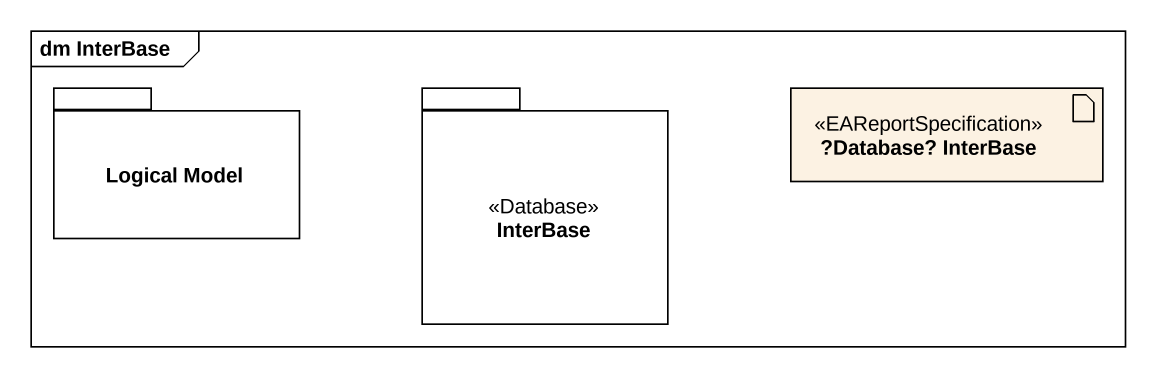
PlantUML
@startuml
mainframe dm InterBase
package "Logical Model" as Logical_Model {
}
package InterBase <<Database>> {
}
artifact "?Database? InterBase" as Database_InterBase <<EAReportSpecification>>
@enduml
